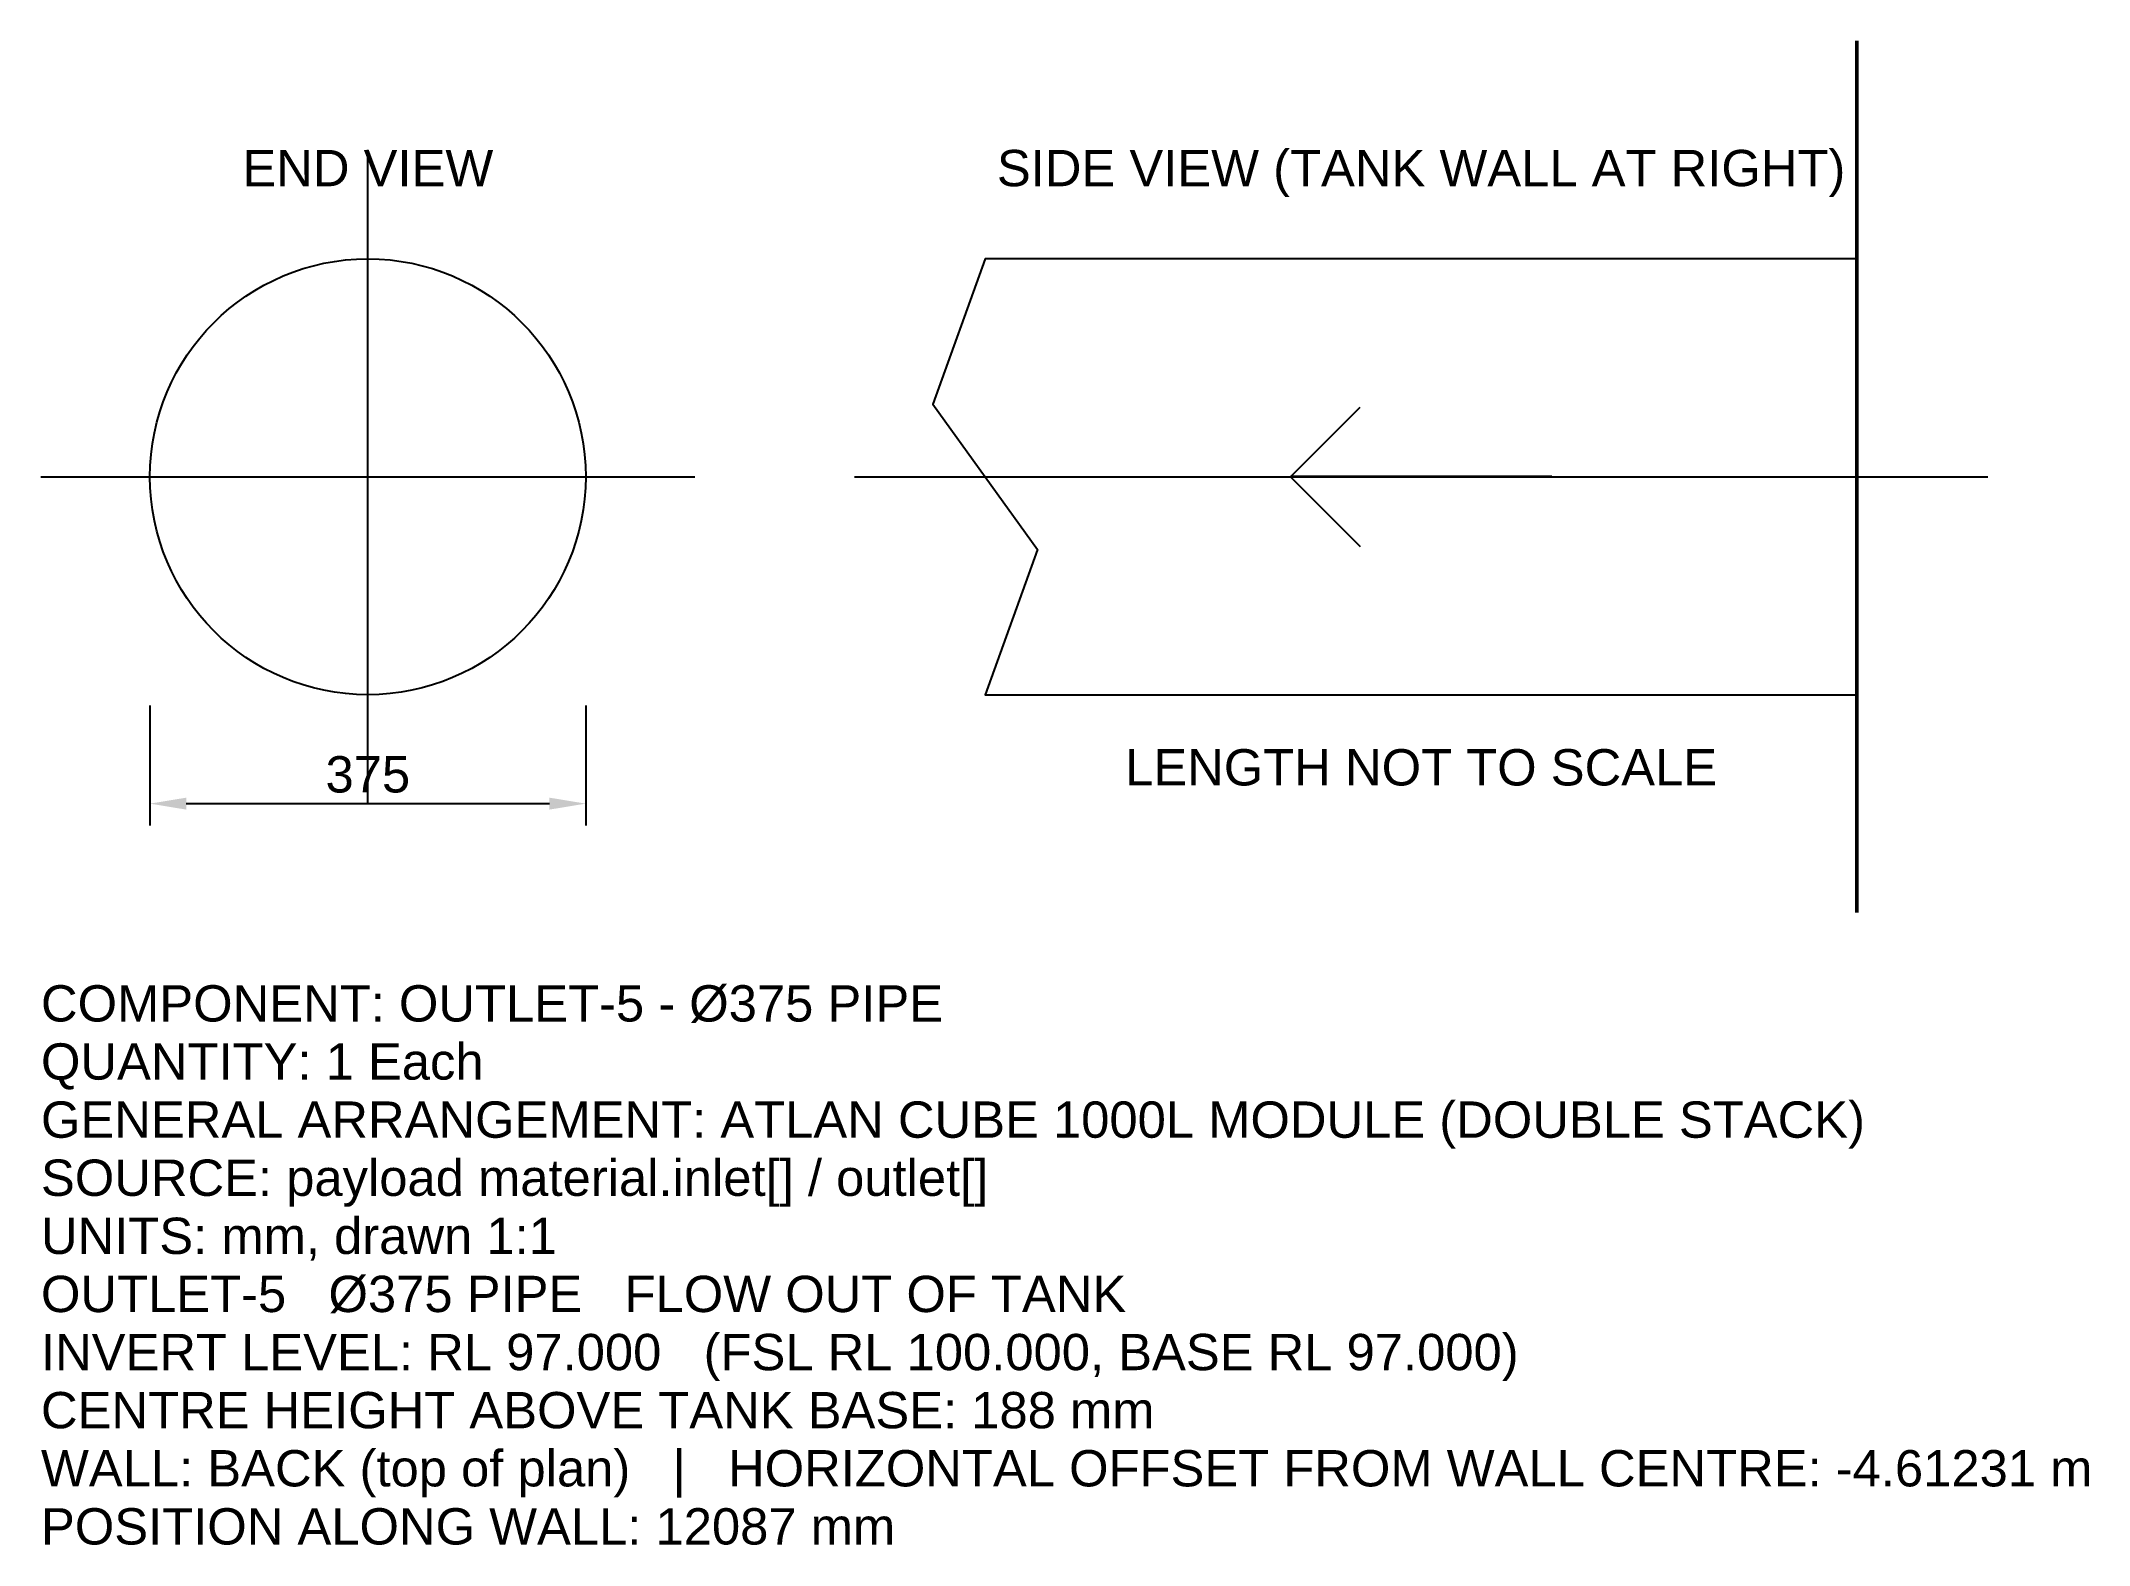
# Model space of a CAD drawing. Header units: millimetres. Extents: x -281 to 1481, y -919 to 375.
import ezdxf
from ezdxf.enums import TextEntityAlignment as Align

# ---------------------------------------------------------------- set-up
doc = ezdxf.new("R2010")
doc.units = ezdxf.units.MM
for name, color, linetype in [('ANNOTATIONS', 7, 'Continuous'), ('CENTRELINE', 1, 'Continuous'), ('DIMENSIONS', 7, 'Continuous'), ('FLOW', 5, 'Continuous'), ('OUTLINE', 7, 'Continuous'), ('SYMBOL', 7, 'Continuous'), ('TITLE', 7, 'Continuous')]:
    doc.layers.add(name, color=color, linetype=linetype)
doc.styles.add('ARIAL', font='arial.ttf')
doc.dimstyles.get("Standard").update_dxf_attribs({"dimtxt": 2.5, "dimasz": 2.5, "dimexe": 1.25, "dimexo": 0.625, "dimtad": 1, "dimcen": 2.5, "dimazin": 3, "dimtfac": 1, "dimtmove": 0, "dimatfit": 3})

msp = doc.modelspace()

# ---------------------------------------------------------------- linework, layer by layer
at = {"layer": 'CENTRELINE'}
for p, q in [((0, -281.25), (0, 281.25)), ((-281.25, 0), (281.25, 0)), ((418.75, 0), (1393.75, 0))]:
    msp.add_line(p, q, dxfattribs=at)
at = {"layer": 'FLOW'}
for q in [(853.75, 60), (853.75, -60)]:
    msp.add_line((793.75, 0), q, dxfattribs=at)
at = {"layer": 'FLOW', "lineweight": 35}
msp.add_line((1018.75, 0), (793.75, 0), dxfattribs=at)
at = {"layer": 'OUTLINE', "lineweight": 50}
msp.add_line((1281.25, -375), (1281.25, 375), dxfattribs=at)
at = {"layer": 'SYMBOL'}
msp.add_lwpolyline([(1281.25, 187.5), (531.25, 187.5), (486.25, 62.5), (576.25, -62.5), (531.25, -187.5), (1281.25, -187.5)], dxfattribs=at)
msp.add_circle((0, 0), 187.5, dxfattribs=at)

# ---------------------------------------------------------------- texts
at = {"layer": 'ANNOTATIONS', "style": 'ARIAL'}
msp.add_text('LENGTH NOT TO SCALE', height=31.25, dxfattribs=at).set_placement((906.25, -265.62), align=Align.CENTER)
at = {"layer": 'TITLE', "style": 'ARIAL'}
for s, p in [('SIDE VIEW (TANK WALL AT RIGHT)', (906.25, 250)), ('END VIEW', (0, 250))]:
    msp.add_text(s, height=31.25, dxfattribs=at).set_placement(p, align=Align.CENTER)
for s, p in [('COMPONENT: OUTLET-5 - Ø375 PIPE', (-281.25, -468.75)), ('QUANTITY: 1 Each', (-281.25, -518.75)), ('GENERAL ARRANGEMENT: ATLAN CUBE 1000L MODULE (DOUBLE STACK)', (-281.25, -568.75)), ('SOURCE: payload material.inlet[] / outlet[]', (-281.25, -618.75)), ('UNITS: mm, drawn 1:1', (-281.25, -668.75)), ('OUTLET-5   Ø375 PIPE   FLOW OUT OF TANK', (-281.25, -718.75)), ('INVERT LEVEL: RL 97.000   (FSL RL 100.000, BASE RL 97.000)', (-281.25, -768.75)), ('CENTRE HEIGHT ABOVE TANK BASE: 188 mm', (-281.25, -818.75)), ('WALL: BACK (top of plan)   |   HORIZONTAL OFFSET FROM WALL CENTRE: -4.61231 m', (-281.25, -868.75)), ('POSITION ALONG WALL: 12087 mm', (-281.25, -918.75))]:
    msp.add_text(s, height=31.25, dxfattribs=at).set_placement(p)

# ---------------------------------------------------------------- dimensions: what is measured, and where the dimension line sits
at = {"layer": 'DIMENSIONS'}
msp.add_linear_dim(base=(-187.5, -281.25), p1=(-187.5, -187.5), p2=(187.5, -187.5), dimstyle='Standard', override={"dimtxt": 31.25, "dimasz": 31.25, "dimexe": 18.75, "dimexo": 9.375, "dimgap": 9.375, "dimtad": 1, "dimdec": 0, "dimtxsty": 'ARIAL', "dimclrd": 7, "dimclre": 7, "dimclrt": 7}, dxfattribs=at).render()

doc.saveas('drawing.dxf')
